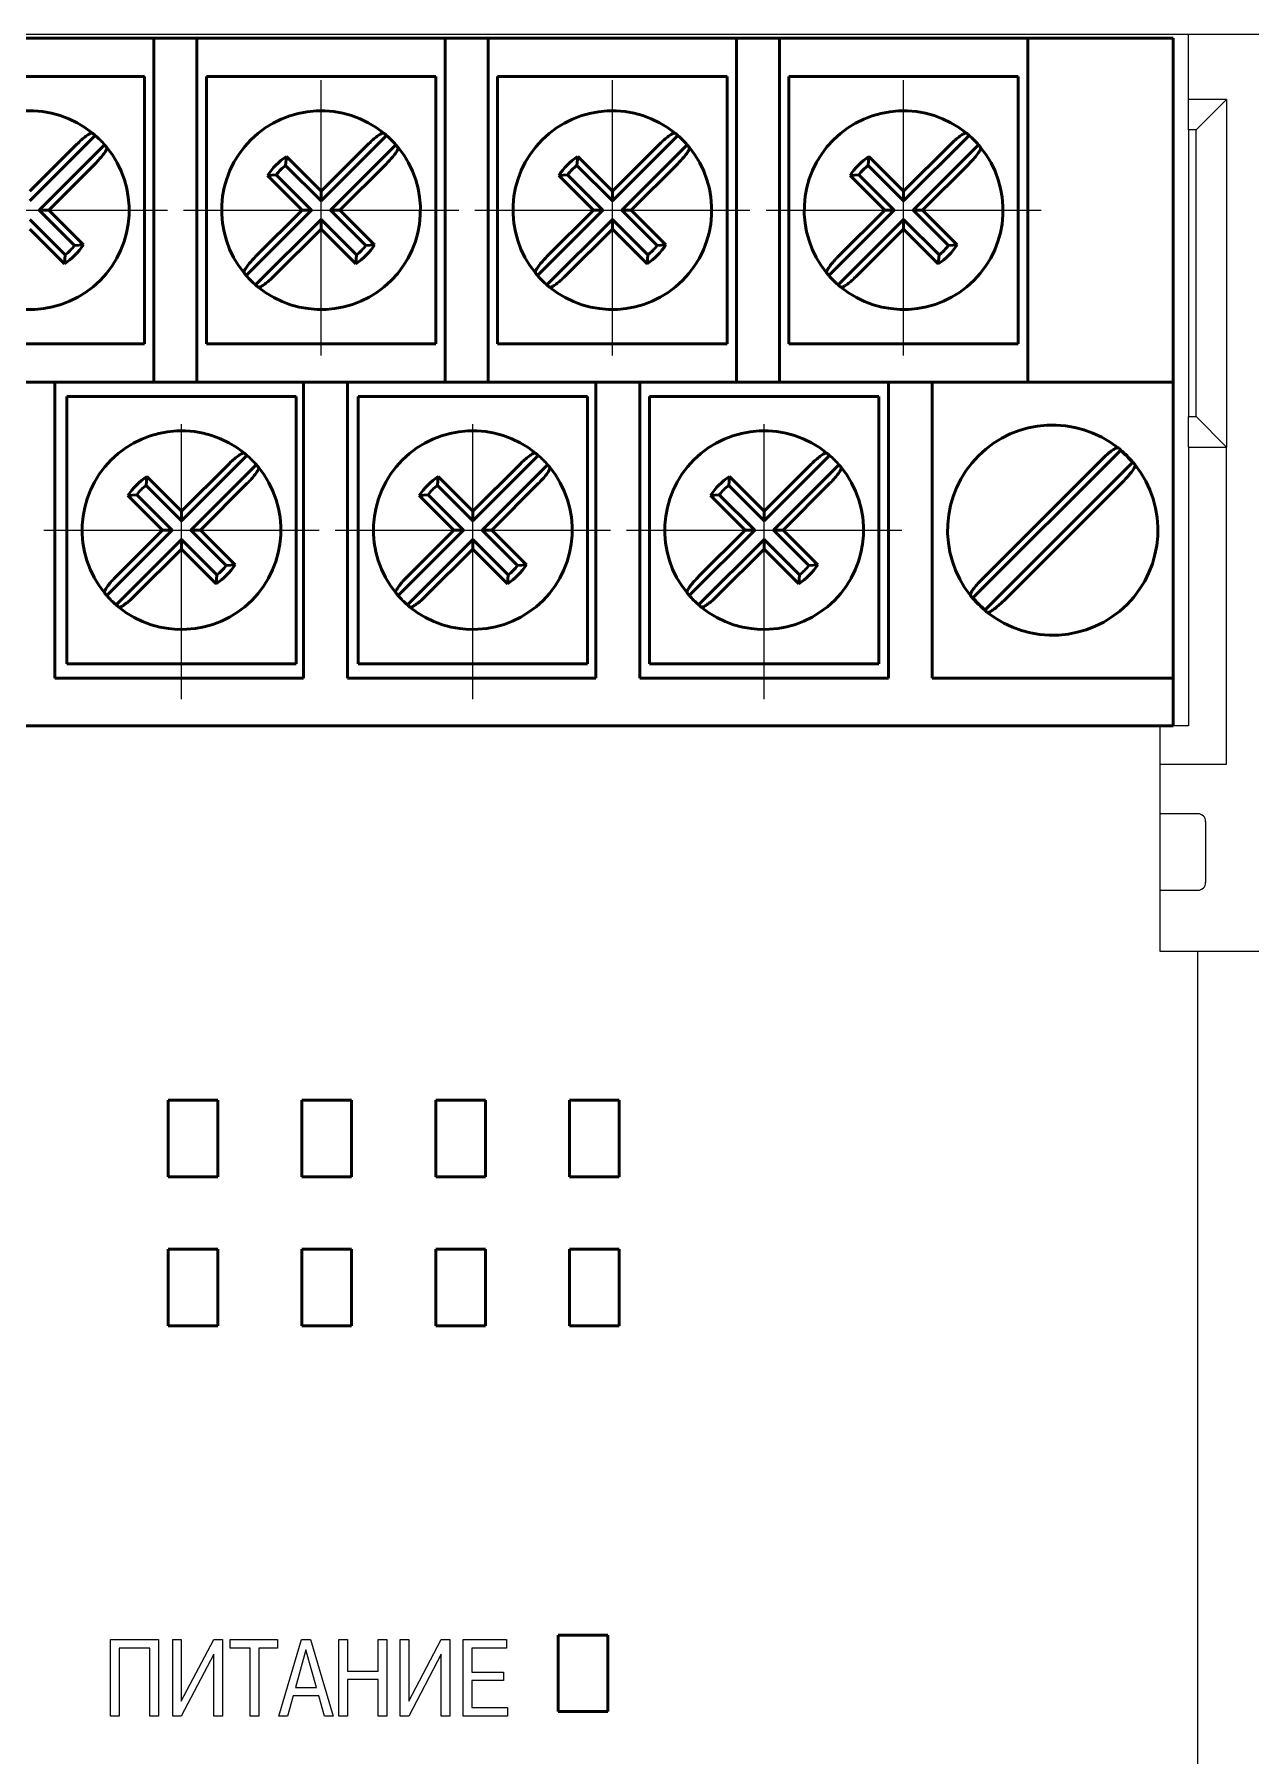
# Model space of a CAD drawing. Header units: millimetres. Extents: x 3520 to 8864, y 403 to 1747.
# Drawn here: x 7274.1 to 7305.91, y 1209.4 to 1254.45 of the extents above; entities that cross this region are included whole.
import ezdxf

# ---------------------------------------------------------------- set-up
doc = ezdxf.new("R2010")
doc.units = ezdxf.units.MM
doc.linetypes.add('CENTER', pattern=[10.16, 6.35, -1.27, 1.27, -1.27])
doc.layers.add('main', color=5, linetype='Continuous', lineweight=50)
doc.layers.add('ОСЕВЫЕ', color=1, linetype='CENTER', lineweight=25)

msp = doc.modelspace()

# ---------------------------------------------------------------- linework, layer by layer
at = {"color": 0, "linetype": 'Continuous', "lineweight": 15}
for p, q in [((7304.284, 1254.452, 1518.358), (7247.784, 1254.452, 1518.358)), ((7307.534, 1254.452, 1518.358), (7304.284, 1254.452, 1518.358)), ((7276.088, 1210.435, 1518.358), (7276.088, 1212.435, 1518.358)), ((7276.088, 1212.435, 1518.358), (7277.338, 1212.435, 1518.358)), ((7277.338, 1212.435, 1518.358), (7277.338, 1210.435, 1518.358)), ((7277.713, 1210.435, 1518.358), (7277.713, 1212.435, 1518.358)), ((7277.713, 1212.435, 1518.358), (7277.938, 1212.435, 1518.358)), ((7277.938, 1210.826, 1518.358), (7278.788, 1212.435, 1518.358)), ((7277.938, 1212.435, 1518.358), (7277.938, 1210.826, 1518.358)), ((7278.788, 1212.435, 1518.358), (7279.013, 1212.435, 1518.358)), ((7279.013, 1212.435, 1518.358), (7279.013, 1210.435, 1518.358)), ((7279.218, 1212.213, 1518.358), (7279.218, 1212.435, 1518.358)), ((7279.218, 1212.435, 1518.358), (7280.458, 1212.435, 1518.358)), ((7280.458, 1212.435, 1518.358), (7280.458, 1212.213, 1518.358)), ((7280.488, 1210.435, 1518.358), (7281.086, 1212.435, 1518.358)), ((7281.086, 1212.435, 1518.358), (7281.314, 1212.435, 1518.358)), ((7281.314, 1212.435, 1518.358), (7281.913, 1210.435, 1518.358)), ((7282.063, 1210.435, 1518.358), (7282.063, 1212.435, 1518.358)), ((7282.063, 1212.435, 1518.358), (7282.288, 1212.435, 1518.358)), ((7282.288, 1212.435, 1518.358), (7282.288, 1211.61, 1518.358)), ((7283.088, 1211.61, 1518.358), (7283.088, 1212.435, 1518.358)), ((7283.088, 1212.435, 1518.358), (7283.313, 1212.435, 1518.358)), ((7283.313, 1212.435, 1518.358), (7283.313, 1210.435, 1518.358)), ((7283.663, 1210.435, 1518.358), (7283.663, 1212.435, 1518.358)), ((7283.663, 1212.435, 1518.358), (7283.888, 1212.435, 1518.358)), ((7283.888, 1210.826, 1518.358), (7284.738, 1212.435, 1518.358)), ((7283.888, 1212.435, 1518.358), (7283.888, 1210.826, 1518.358)), ((7284.738, 1212.435, 1518.358), (7284.963, 1212.435, 1518.358)), ((7284.963, 1212.435, 1518.358), (7284.963, 1210.435, 1518.358)), ((7285.313, 1210.435, 1518.358), (7285.313, 1212.435, 1518.358)), ((7285.313, 1212.435, 1518.358), (7286.449, 1212.435, 1518.358)), ((7286.449, 1212.435, 1518.358), (7286.449, 1212.213, 1518.358)), ((7276.313, 1212.213, 1518.358), (7276.313, 1210.435, 1518.358)), ((7277.113, 1212.213, 1518.358), (7276.313, 1212.213, 1518.358)), ((7277.113, 1210.435, 1518.358), (7277.113, 1212.213, 1518.358)), ((7278.788, 1212.058, 1518.358), (7277.938, 1210.435, 1518.358)), ((7278.788, 1210.435, 1518.358), (7278.788, 1212.058, 1518.358)), ((7279.738, 1212.213, 1518.358), (7279.218, 1212.213, 1518.358)), ((7279.738, 1210.435, 1518.358), (7279.738, 1212.213, 1518.358)), ((7280.458, 1212.213, 1518.358), (7279.963, 1212.213, 1518.358)), ((7279.963, 1212.213, 1518.358), (7279.963, 1210.435, 1518.358)), ((7281.199, 1212.166, 1518.358), (7280.922, 1211.185, 1518.358)), ((7281.476, 1211.185, 1518.358), (7281.199, 1212.166, 1518.358)), ((7284.738, 1212.058, 1518.358), (7283.888, 1210.435, 1518.358)), ((7284.738, 1210.435, 1518.358), (7284.738, 1212.058, 1518.358)), ((7286.449, 1212.213, 1518.358), (7285.538, 1212.213, 1518.358)), ((7285.538, 1212.213, 1518.358), (7285.538, 1211.585, 1518.358)), ((7282.288, 1211.61, 1518.358), (7283.088, 1211.61, 1518.358)), ((7285.538, 1211.585, 1518.358), (7286.365, 1211.585, 1518.358)), ((7286.365, 1211.585, 1518.358), (7286.365, 1211.363, 1518.358)), ((7280.922, 1211.185, 1518.358), (7281.476, 1211.185, 1518.358)), ((7282.288, 1211.388, 1518.358), (7282.288, 1210.435, 1518.358)), ((7283.088, 1211.388, 1518.358), (7282.288, 1211.388, 1518.358)), ((7283.088, 1210.435, 1518.358), (7283.088, 1211.388, 1518.358)), ((7286.365, 1211.363, 1518.358), (7285.538, 1211.363, 1518.358)), ((7285.538, 1211.363, 1518.358), (7285.538, 1210.656, 1518.358)), ((7280.865, 1210.963, 1518.358), (7280.716, 1210.435, 1518.358)), ((7281.534, 1210.963, 1518.358), (7280.865, 1210.963, 1518.358)), ((7281.685, 1210.435, 1518.358), (7281.534, 1210.963, 1518.358)), ((7285.538, 1210.656, 1518.358), (7286.475, 1210.656, 1518.358)), ((7286.475, 1210.656, 1518.358), (7286.475, 1210.435, 1518.358)), ((7276.313, 1210.435, 1518.358), (7276.088, 1210.435, 1518.358)), ((7277.338, 1210.435, 1518.358), (7277.113, 1210.435, 1518.358)), ((7277.938, 1210.435, 1518.358), (7277.713, 1210.435, 1518.358)), ((7279.013, 1210.435, 1518.358), (7278.788, 1210.435, 1518.358)), ((7279.963, 1210.435, 1518.358), (7279.738, 1210.435, 1518.358)), ((7280.716, 1210.435, 1518.358), (7280.488, 1210.435, 1518.358)), ((7281.913, 1210.435, 1518.358), (7281.685, 1210.435, 1518.358)), ((7282.288, 1210.435, 1518.358), (7282.063, 1210.435, 1518.358)), ((7283.313, 1210.435, 1518.358), (7283.088, 1210.435, 1518.358)), ((7283.888, 1210.435, 1518.358), (7283.663, 1210.435, 1518.358)), ((7284.963, 1210.435, 1518.358), (7284.738, 1210.435, 1518.358)), ((7286.475, 1210.435, 1518.358), (7285.313, 1210.435, 1518.358))]:
    msp.add_line(p, q, dxfattribs=at)
at = {"layer": 'main', "color": 0}
for p, q in [((7277.224, 1254.352, 1518.358), (7270.724, 1254.352, 1518.358)), ((7277.224, 1254.352, 1518.358), (7278.344, 1254.352, 1518.358)), ((7277.224, 1253.352, 1518.358), (7277.224, 1254.352, 1518.358)), ((7278.344, 1254.352, 1518.358), (7278.344, 1253.352, 1518.358)), ((7284.844, 1254.352, 1518.358), (7278.344, 1254.352, 1518.358)), ((7284.844, 1254.352, 1518.358), (7285.964, 1254.352, 1518.358)), ((7284.844, 1253.352, 1518.358), (7284.844, 1254.352, 1518.358)), ((7285.964, 1254.352, 1518.358), (7285.964, 1253.352, 1518.358)), ((7292.464, 1254.352, 1518.358), (7285.964, 1254.352, 1518.358)), ((7292.464, 1254.352, 1518.358), (7293.584, 1254.352, 1518.358)), ((7292.464, 1253.352, 1518.358), (7292.464, 1254.352, 1518.358)), ((7293.584, 1254.352, 1518.358), (7293.584, 1253.352, 1518.358)), ((7300.084, 1254.352, 1518.358), (7293.584, 1254.352, 1518.358)), ((7300.084, 1254.352, 1518.358), (7303.884, 1254.352, 1518.358)), ((7300.084, 1253.352, 1518.358), (7300.084, 1254.352, 1518.358)), ((7303.884, 1254.352, 1518.358), (7303.884, 1253.352, 1518.358)), ((7276.974, 1253.352, 1518.358), (7270.974, 1253.352, 1518.358)), ((7276.974, 1246.352, 1518.358), (7276.974, 1253.352, 1518.358)), ((7277.224, 1245.352, 1518.358), (7277.224, 1253.352, 1518.358)), ((7278.344, 1253.352, 1518.358), (7278.344, 1245.352, 1518.358)), ((7278.594, 1253.352, 1518.358), (7278.594, 1246.352, 1518.358)), ((7284.594, 1253.352, 1518.358), (7278.594, 1253.352, 1518.358)), ((7284.594, 1246.352, 1518.358), (7284.594, 1253.352, 1518.358)), ((7284.844, 1245.352, 1518.358), (7284.844, 1253.352, 1518.358)), ((7285.964, 1253.352, 1518.358), (7285.964, 1245.352, 1518.358)), ((7292.214, 1253.352, 1518.358), (7286.214, 1253.352, 1518.358)), ((7286.214, 1253.352, 1518.358), (7286.214, 1246.352, 1518.358)), ((7292.214, 1246.352, 1518.358), (7292.214, 1253.352, 1518.358)), ((7292.464, 1245.352, 1518.358), (7292.464, 1253.352, 1518.358)), ((7293.584, 1253.352, 1518.358), (7293.584, 1245.352, 1518.358)), ((7299.834, 1253.352, 1518.358), (7293.834, 1253.352, 1518.358)), ((7293.834, 1253.352, 1518.358), (7293.834, 1246.352, 1518.358)), ((7299.834, 1246.352, 1518.358), (7299.834, 1253.352, 1518.358)), ((7300.084, 1245.352, 1518.358), (7300.084, 1253.352, 1518.358)), ((7303.884, 1245.352, 1518.358), (7303.884, 1253.352, 1518.358)), ((7275.686, 1251.809, 1518.358), (7273.974, 1250.098, 1518.358)), ((7275.191, 1251.564, 1518.358), (7273.974, 1250.347, 1518.358)), ((7274.22, 1249.852, 1518.358), (7275.931, 1251.564, 1518.358)), ((7283.306, 1251.809, 1518.358), (7281.594, 1250.098, 1518.358)), ((7282.811, 1251.564, 1518.358), (7281.594, 1250.347, 1518.358)), ((7281.84, 1249.852, 1518.358), (7283.551, 1251.564, 1518.358)), ((7290.926, 1251.809, 1518.358), (7289.214, 1250.098, 1518.358)), ((7290.431, 1251.564, 1518.358), (7289.214, 1250.347, 1518.358)), ((7289.46, 1249.852, 1518.358), (7291.171, 1251.564, 1518.358)), ((7298.546, 1251.809, 1518.358), (7296.834, 1250.098, 1518.358)), ((7298.051, 1251.564, 1518.358), (7296.834, 1250.347, 1518.358)), ((7297.08, 1249.852, 1518.358), (7298.791, 1251.564, 1518.358)), ((7280.668, 1251.024, 1518.358), (7280.687, 1251.254, 1518.358)), ((7281.594, 1250.347, 1518.358), (7280.687, 1251.254, 1518.358)), ((7288.288, 1251.024, 1518.358), (7288.307, 1251.254, 1518.358)), ((7289.214, 1250.347, 1518.358), (7288.307, 1251.254, 1518.358)), ((7295.908, 1251.024, 1518.358), (7295.927, 1251.254, 1518.358)), ((7296.834, 1250.347, 1518.358), (7295.927, 1251.254, 1518.358)), ((7274.469, 1249.852, 1518.358), (7275.686, 1251.069, 1518.358)), ((7280.422, 1250.778, 1518.358), (7280.192, 1250.759, 1518.358)), ((7280.192, 1250.759, 1518.358), (7281.099, 1249.852, 1518.358)), ((7280.422, 1250.778, 1518.358), (7281.348, 1249.852, 1518.358)), ((7281.594, 1250.098, 1518.358), (7280.668, 1251.024, 1518.358)), ((7282.089, 1249.852, 1518.358), (7283.306, 1251.069, 1518.358)), ((7288.042, 1250.778, 1518.358), (7287.812, 1250.759, 1518.358)), ((7287.812, 1250.759, 1518.358), (7288.719, 1249.852, 1518.358)), ((7288.042, 1250.778, 1518.358), (7288.968, 1249.852, 1518.358)), ((7289.214, 1250.098, 1518.358), (7288.288, 1251.024, 1518.358)), ((7289.709, 1249.852, 1518.358), (7290.926, 1251.069, 1518.358)), ((7295.662, 1250.778, 1518.358), (7295.432, 1250.759, 1518.358)), ((7295.432, 1250.759, 1518.358), (7296.339, 1249.852, 1518.358)), ((7295.662, 1250.778, 1518.358), (7296.588, 1249.852, 1518.358)), ((7296.834, 1250.098, 1518.358), (7295.908, 1251.024, 1518.358)), ((7297.329, 1249.852, 1518.358), (7298.546, 1251.069, 1518.358)), ((7281.594, 1250.098, 1518.358), (7281.594, 1250.347, 1518.358)), ((7289.214, 1250.098, 1518.358), (7289.214, 1250.347, 1518.358)), ((7296.834, 1250.098, 1518.358), (7296.834, 1250.347, 1518.358)), ((7274.22, 1249.852, 1518.358), (7274.469, 1249.852, 1518.358)), ((7275.146, 1248.926, 1518.358), (7274.22, 1249.852, 1518.358)), ((7275.376, 1248.945, 1518.358), (7274.469, 1249.852, 1518.358)), ((7281.348, 1249.852, 1518.358), (7279.637, 1248.141, 1518.358)), ((7281.099, 1249.852, 1518.358), (7279.882, 1248.635, 1518.358)), ((7281.348, 1249.852, 1518.358), (7281.099, 1249.852, 1518.358)), ((7281.84, 1249.852, 1518.358), (7282.089, 1249.852, 1518.358)), ((7282.766, 1248.926, 1518.358), (7281.84, 1249.852, 1518.358)), ((7282.996, 1248.945, 1518.358), (7282.089, 1249.852, 1518.358)), ((7288.968, 1249.852, 1518.358), (7287.257, 1248.141, 1518.358)), ((7288.719, 1249.852, 1518.358), (7287.502, 1248.635, 1518.358)), ((7288.968, 1249.852, 1518.358), (7288.719, 1249.852, 1518.358)), ((7289.46, 1249.852, 1518.358), (7289.709, 1249.852, 1518.358)), ((7290.386, 1248.926, 1518.358), (7289.46, 1249.852, 1518.358)), ((7290.616, 1248.945, 1518.358), (7289.709, 1249.852, 1518.358)), ((7296.588, 1249.852, 1518.358), (7294.877, 1248.141, 1518.358)), ((7296.339, 1249.852, 1518.358), (7295.122, 1248.635, 1518.358)), ((7296.588, 1249.852, 1518.358), (7296.339, 1249.852, 1518.358)), ((7297.08, 1249.852, 1518.358), (7297.329, 1249.852, 1518.358)), ((7298.006, 1248.926, 1518.358), (7297.08, 1249.852, 1518.358)), ((7298.236, 1248.945, 1518.358), (7297.329, 1249.852, 1518.358)), ((7273.974, 1249.606, 1518.358), (7274.9, 1248.68, 1518.358)), ((7273.974, 1249.357, 1518.358), (7274.881, 1248.45, 1518.358)), ((7279.882, 1247.895, 1518.358), (7281.594, 1249.606, 1518.358)), ((7280.377, 1248.14, 1518.358), (7281.594, 1249.357, 1518.358)), ((7281.594, 1249.606, 1518.358), (7281.594, 1249.357, 1518.358)), ((7281.594, 1249.606, 1518.358), (7282.52, 1248.68, 1518.358)), ((7281.594, 1249.357, 1518.358), (7282.501, 1248.45, 1518.358)), ((7287.502, 1247.895, 1518.358), (7289.214, 1249.606, 1518.358)), ((7287.997, 1248.14, 1518.358), (7289.214, 1249.357, 1518.358)), ((7289.214, 1249.606, 1518.358), (7289.214, 1249.357, 1518.358)), ((7289.214, 1249.606, 1518.358), (7290.14, 1248.68, 1518.358)), ((7289.214, 1249.357, 1518.358), (7290.121, 1248.45, 1518.358)), ((7295.122, 1247.895, 1518.358), (7296.834, 1249.606, 1518.358)), ((7295.617, 1248.14, 1518.358), (7296.834, 1249.357, 1518.358)), ((7296.834, 1249.606, 1518.358), (7296.834, 1249.357, 1518.358)), ((7296.834, 1249.606, 1518.358), (7297.76, 1248.68, 1518.358)), ((7296.834, 1249.357, 1518.358), (7297.741, 1248.45, 1518.358)), ((7275.146, 1248.926, 1518.358), (7275.376, 1248.945, 1518.358)), ((7282.766, 1248.926, 1518.358), (7282.996, 1248.945, 1518.358)), ((7290.386, 1248.926, 1518.358), (7290.616, 1248.945, 1518.358)), ((7298.006, 1248.926, 1518.358), (7298.236, 1248.945, 1518.358)), ((7274.9, 1248.68, 1518.358), (7274.881, 1248.45, 1518.358)), ((7282.52, 1248.68, 1518.358), (7282.501, 1248.45, 1518.358)), ((7290.14, 1248.68, 1518.358), (7290.121, 1248.45, 1518.358)), ((7297.76, 1248.68, 1518.358), (7297.741, 1248.45, 1518.358)), ((7270.974, 1246.352, 1518.358), (7276.974, 1246.352, 1518.358)), ((7278.594, 1246.352, 1518.358), (7284.594, 1246.352, 1518.358)), ((7286.214, 1246.352, 1518.358), (7292.214, 1246.352, 1518.358)), ((7293.834, 1246.352, 1518.358), (7299.834, 1246.352, 1518.358)), ((7273.484, 1245.352, 1518.358), (7274.634, 1245.352, 1518.358)), ((7274.634, 1245.352, 1518.358), (7274.634, 1244.352, 1518.358)), ((7281.134, 1245.352, 1518.358), (7274.634, 1245.352, 1518.358)), ((7281.134, 1245.352, 1518.358), (7282.284, 1245.352, 1518.358)), ((7281.134, 1244.352, 1518.358), (7281.134, 1245.352, 1518.358)), ((7282.284, 1245.352, 1518.358), (7282.284, 1244.352, 1518.358)), ((7288.784, 1245.352, 1518.358), (7282.284, 1245.352, 1518.358)), ((7288.784, 1245.352, 1518.358), (7289.934, 1245.352, 1518.358)), ((7288.784, 1244.352, 1518.358), (7288.784, 1245.352, 1518.358)), ((7289.934, 1245.352, 1518.358), (7289.934, 1244.352, 1518.358)), ((7296.434, 1245.352, 1518.358), (7289.934, 1245.352, 1518.358)), ((7296.434, 1244.352, 1518.358), (7296.434, 1245.352, 1518.358)), ((7296.434, 1245.352, 1518.358), (7297.584, 1245.352, 1518.358)), ((7297.584, 1245.352, 1518.358), (7297.584, 1244.352, 1518.358)), ((7303.884, 1245.352, 1518.358), (7297.584, 1245.352, 1518.358)), ((7303.884, 1245.352, 1518.358), (7303.884, 1237.602, 1518.358)), ((7274.944, 1244.977, 1518.358), (7274.944, 1237.977, 1518.358)), ((7280.944, 1244.977, 1518.358), (7274.944, 1244.977, 1518.358)), ((7280.944, 1237.977, 1518.358), (7280.944, 1244.977, 1518.358)), ((7288.564, 1244.977, 1518.358), (7282.564, 1244.977, 1518.358)), ((7282.564, 1244.977, 1518.358), (7282.564, 1237.977, 1518.358)), ((7288.564, 1237.977, 1518.358), (7288.564, 1244.977, 1518.358)), ((7290.184, 1244.977, 1518.358), (7290.184, 1237.977, 1518.358)), ((7296.184, 1244.977, 1518.358), (7290.184, 1244.977, 1518.358)), ((7296.184, 1237.977, 1518.358), (7296.184, 1244.977, 1518.358)), ((7274.634, 1244.352, 1518.358), (7274.634, 1237.602, 1518.358)), ((7281.134, 1237.602, 1518.358), (7281.134, 1244.352, 1518.358)), ((7282.284, 1244.352, 1518.358), (7282.284, 1237.602, 1518.358)), ((7288.784, 1237.602, 1518.358), (7288.784, 1244.352, 1518.358)), ((7289.934, 1244.352, 1518.358), (7289.934, 1237.602, 1518.358)), ((7296.434, 1237.602, 1518.358), (7296.434, 1244.352, 1518.358)), ((7297.584, 1244.352, 1518.358), (7297.584, 1237.602, 1518.358)), ((7302.504, 1243.563, 1518.358), (7298.648, 1239.707, 1518.358)), ((7302.504, 1243.563, 1518.358), (7302.503, 1243.583, 1518.358)), ((7279.656, 1243.434, 1518.358), (7277.944, 1241.723, 1518.358)), ((7279.161, 1243.189, 1518.358), (7277.944, 1241.972, 1518.358)), ((7278.19, 1241.477, 1518.358), (7279.901, 1243.189, 1518.358)), ((7287.276, 1243.434, 1518.358), (7285.564, 1241.723, 1518.358)), ((7286.781, 1243.189, 1518.358), (7285.564, 1241.972, 1518.358)), ((7285.81, 1241.477, 1518.358), (7287.521, 1243.189, 1518.358)), ((7294.896, 1243.434, 1518.358), (7293.184, 1241.723, 1518.358)), ((7294.401, 1243.189, 1518.358), (7293.184, 1241.972, 1518.358)), ((7293.43, 1241.477, 1518.358), (7295.141, 1243.189, 1518.358)), ((7302.017, 1243.326, 1518.358), (7298.885, 1240.194, 1518.358)), ((7298.964, 1239.391, 1518.358), (7302.82, 1243.247, 1518.358)), ((7302.82, 1243.247, 1518.358), (7302.84, 1243.246, 1518.358)), ((7277.018, 1242.649, 1518.358), (7277.037, 1242.879, 1518.358)), ((7277.944, 1241.723, 1518.358), (7277.018, 1242.649, 1518.358)), ((7277.944, 1241.972, 1518.358), (7277.037, 1242.879, 1518.358)), ((7278.439, 1241.477, 1518.358), (7279.656, 1242.694, 1518.358)), ((7284.638, 1242.649, 1518.358), (7284.657, 1242.879, 1518.358)), ((7285.564, 1241.723, 1518.358), (7284.638, 1242.649, 1518.358)), ((7285.564, 1241.972, 1518.358), (7284.657, 1242.879, 1518.358)), ((7286.059, 1241.477, 1518.358), (7287.276, 1242.694, 1518.358)), ((7292.258, 1242.649, 1518.358), (7292.277, 1242.879, 1518.358)), ((7293.184, 1241.723, 1518.358), (7292.258, 1242.649, 1518.358)), ((7293.184, 1241.972, 1518.358), (7292.277, 1242.879, 1518.358)), ((7293.679, 1241.477, 1518.358), (7294.896, 1242.694, 1518.358)), ((7299.451, 1239.629, 1518.358), (7302.582, 1242.76, 1518.358)), ((7276.772, 1242.403, 1518.358), (7276.542, 1242.384, 1518.358)), ((7276.542, 1242.384, 1518.358), (7277.449, 1241.477, 1518.358)), ((7276.772, 1242.403, 1518.358), (7277.698, 1241.477, 1518.358)), ((7284.392, 1242.403, 1518.358), (7284.162, 1242.384, 1518.358)), ((7284.162, 1242.384, 1518.358), (7285.069, 1241.477, 1518.358)), ((7284.392, 1242.403, 1518.358), (7285.318, 1241.477, 1518.358)), ((7292.012, 1242.403, 1518.358), (7291.782, 1242.384, 1518.358)), ((7291.782, 1242.384, 1518.358), (7292.689, 1241.477, 1518.358)), ((7292.012, 1242.403, 1518.358), (7292.938, 1241.477, 1518.358)), ((7277.944, 1241.723, 1518.358), (7277.944, 1241.972, 1518.358)), ((7285.564, 1241.723, 1518.358), (7285.564, 1241.972, 1518.358)), ((7293.184, 1241.723, 1518.358), (7293.184, 1241.972, 1518.358)), ((7277.698, 1241.477, 1518.358), (7275.987, 1239.766, 1518.358)), ((7277.449, 1241.477, 1518.358), (7276.232, 1240.26, 1518.358)), ((7276.232, 1239.52, 1518.358), (7277.944, 1241.231, 1518.358)), ((7277.698, 1241.477, 1518.358), (7277.449, 1241.477, 1518.358)), ((7277.944, 1241.231, 1518.358), (7277.944, 1240.982, 1518.358)), ((7277.944, 1241.231, 1518.358), (7278.87, 1240.305, 1518.358)), ((7278.19, 1241.477, 1518.358), (7278.439, 1241.477, 1518.358)), ((7279.116, 1240.551, 1518.358), (7278.19, 1241.477, 1518.358)), ((7279.346, 1240.57, 1518.358), (7278.439, 1241.477, 1518.358)), ((7285.318, 1241.477, 1518.358), (7283.607, 1239.766, 1518.358)), ((7285.069, 1241.477, 1518.358), (7283.852, 1240.26, 1518.358)), ((7283.852, 1239.52, 1518.358), (7285.564, 1241.231, 1518.358)), ((7285.318, 1241.477, 1518.358), (7285.069, 1241.477, 1518.358)), ((7285.564, 1241.231, 1518.358), (7285.564, 1240.982, 1518.358)), ((7285.564, 1241.231, 1518.358), (7286.49, 1240.305, 1518.358)), ((7285.81, 1241.477, 1518.358), (7286.059, 1241.477, 1518.358)), ((7286.736, 1240.551, 1518.358), (7285.81, 1241.477, 1518.358)), ((7286.966, 1240.57, 1518.358), (7286.059, 1241.477, 1518.358)), ((7292.938, 1241.477, 1518.358), (7291.227, 1239.766, 1518.358)), ((7292.689, 1241.477, 1518.358), (7291.472, 1240.26, 1518.358)), ((7291.472, 1239.52, 1518.358), (7293.184, 1241.231, 1518.358)), ((7292.938, 1241.477, 1518.358), (7292.689, 1241.477, 1518.358)), ((7293.184, 1241.231, 1518.358), (7293.184, 1240.982, 1518.358)), ((7293.184, 1241.231, 1518.358), (7294.11, 1240.305, 1518.358)), ((7293.43, 1241.477, 1518.358), (7293.679, 1241.477, 1518.358)), ((7294.356, 1240.551, 1518.358), (7293.43, 1241.477, 1518.358)), ((7294.586, 1240.57, 1518.358), (7293.679, 1241.477, 1518.358)), ((7276.727, 1239.765, 1518.358), (7277.944, 1240.982, 1518.358)), ((7277.944, 1240.982, 1518.358), (7278.851, 1240.075, 1518.358)), ((7284.347, 1239.765, 1518.358), (7285.564, 1240.982, 1518.358)), ((7285.564, 1240.982, 1518.358), (7286.471, 1240.075, 1518.358)), ((7291.967, 1239.765, 1518.358), (7293.184, 1240.982, 1518.358)), ((7293.184, 1240.982, 1518.358), (7294.091, 1240.075, 1518.358)), ((7278.87, 1240.305, 1518.358), (7278.851, 1240.075, 1518.358)), ((7279.116, 1240.551, 1518.358), (7279.346, 1240.57, 1518.358)), ((7286.49, 1240.305, 1518.358), (7286.471, 1240.075, 1518.358)), ((7286.736, 1240.551, 1518.358), (7286.966, 1240.57, 1518.358)), ((7294.11, 1240.305, 1518.358), (7294.091, 1240.075, 1518.358)), ((7294.356, 1240.551, 1518.358), (7294.586, 1240.57, 1518.358)), ((7298.648, 1239.707, 1518.358), (7298.628, 1239.708, 1518.358)), ((7298.964, 1239.391, 1518.358), (7298.965, 1239.372, 1518.358)), ((7274.634, 1237.602, 1518.358), (7281.134, 1237.602, 1518.358)), ((7274.944, 1237.977, 1518.358), (7280.944, 1237.977, 1518.358)), ((7282.284, 1237.602, 1518.358), (7288.784, 1237.602, 1518.358)), ((7282.564, 1237.977, 1518.358), (7288.564, 1237.977, 1518.358)), ((7289.934, 1237.602, 1518.358), (7296.434, 1237.602, 1518.358)), ((7290.184, 1237.977, 1518.358), (7296.184, 1237.977, 1518.358)), ((7297.584, 1237.602, 1518.358), (7303.884, 1237.602, 1518.358)), ((7303.884, 1236.352, 1518.358), (7303.884, 1237.602, 1518.358)), ((7303.884, 1236.352, 1518.358), (7247.884, 1236.352, 1518.358)), ((7278.894, 1226.552, 1518.358), (7277.594, 1226.552, 1518.358)), ((7277.594, 1226.552, 1518.358), (7277.594, 1224.552, 1518.358)), ((7278.894, 1224.552, 1518.358), (7278.894, 1226.552, 1518.358)), ((7281.094, 1226.552, 1518.358), (7281.094, 1224.552, 1518.358)), ((7282.394, 1226.552, 1518.358), (7281.094, 1226.552, 1518.358)), ((7282.394, 1224.552, 1518.358), (7282.394, 1226.552, 1518.358)), ((7285.894, 1226.552, 1518.358), (7284.594, 1226.552, 1518.358)), ((7284.594, 1226.552, 1518.358), (7284.594, 1224.552, 1518.358)), ((7285.894, 1224.552, 1518.358), (7285.894, 1226.552, 1518.358)), ((7289.394, 1226.552, 1518.358), (7288.094, 1226.552, 1518.358)), ((7288.094, 1226.552, 1518.358), (7288.094, 1224.552, 1518.358)), ((7289.394, 1224.552, 1518.358), (7289.394, 1226.552, 1518.358)), ((7277.594, 1224.552, 1518.358), (7278.894, 1224.552, 1518.358)), ((7281.094, 1224.552, 1518.358), (7282.394, 1224.552, 1518.358)), ((7284.594, 1224.552, 1518.358), (7285.894, 1224.552, 1518.358)), ((7288.094, 1224.552, 1518.358), (7289.394, 1224.552, 1518.358)), ((7278.894, 1222.652, 1518.358), (7277.594, 1222.652, 1518.358)), ((7277.594, 1222.652, 1518.358), (7277.594, 1220.652, 1518.358)), ((7278.894, 1220.652, 1518.358), (7278.894, 1222.652, 1518.358)), ((7282.394, 1222.652, 1518.358), (7281.094, 1222.652, 1518.358)), ((7281.094, 1222.652, 1518.358), (7281.094, 1220.652, 1518.358)), ((7282.394, 1220.652, 1518.358), (7282.394, 1222.652, 1518.358)), ((7285.894, 1222.652, 1518.358), (7284.594, 1222.652, 1518.358)), ((7284.594, 1222.652, 1518.358), (7284.594, 1220.652, 1518.358)), ((7285.894, 1220.652, 1518.358), (7285.894, 1222.652, 1518.358)), ((7288.094, 1222.652, 1518.358), (7288.094, 1220.652, 1518.358)), ((7289.394, 1222.652, 1518.358), (7288.094, 1222.652, 1518.358)), ((7289.394, 1220.652, 1518.358), (7289.394, 1222.652, 1518.358)), ((7277.594, 1220.652, 1518.358), (7278.894, 1220.652, 1518.358)), ((7281.094, 1220.652, 1518.358), (7282.394, 1220.652, 1518.358)), ((7284.594, 1220.652, 1518.358), (7285.894, 1220.652, 1518.358)), ((7288.094, 1220.652, 1518.358), (7289.394, 1220.652, 1518.358)), ((7289.094, 1212.552, 1518.358), (7287.794, 1212.552, 1518.358)), ((7287.794, 1212.552, 1518.358), (7287.794, 1210.552, 1518.358)), ((7289.094, 1210.552, 1518.358), (7289.094, 1212.552, 1518.358)), ((7287.794, 1210.552, 1518.358), (7289.094, 1210.552, 1518.358))]:
    msp.add_line(p, q, dxfattribs=at)
at = {"layer": 'main', "color": 0, "lineweight": 25}
for p, q in [((7304.284, 1252.752, 1518.358), (7304.284, 1254.452, 1518.358)), ((7305.284, 1252.752, 1518.358), (7304.284, 1252.752, 1518.358)), ((7304.284, 1251.952, 1518.358), (7304.284, 1252.752, 1518.358)), ((7305.284, 1252.752, 1518.358), (7304.484, 1251.952, 1518.358)), ((7305.284, 1252.752, 1518.358), (7305.284, 1243.652, 1518.358)), ((7304.484, 1251.952, 1518.358), (7304.284, 1251.952, 1518.358)), ((7304.284, 1251.952, 1518.358), (7304.284, 1244.452, 1518.358)), ((7304.484, 1244.452, 1518.358), (7304.484, 1251.952, 1518.358)), ((7304.284, 1244.452, 1518.358), (7304.484, 1244.452, 1518.358)), ((7304.284, 1243.652, 1518.358), (7304.284, 1244.452, 1518.358)), ((7305.284, 1243.652, 1518.358), (7304.484, 1244.452, 1518.358)), ((7304.284, 1243.652, 1518.358), (7305.284, 1243.652, 1518.358)), ((7304.284, 1243.652, 1518.358), (7304.284, 1236.352, 1518.358)), ((7305.284, 1235.352, 1518.358), (7305.284, 1243.652, 1518.358)), ((7303.534, 1236.352, 1518.358), (7303.534, 1230.452, 1518.358)), ((7304.284, 1236.352, 1518.358), (7303.534, 1236.352, 1518.358)), ((7303.534, 1235.352, 1518.358), (7305.284, 1235.352, 1518.358)), ((7304.534, 1234.052, 1518.358), (7303.534, 1234.052, 1518.358)), ((7304.734, 1233.852, 1518.358), (7304.734, 1232.252, 1518.358)), ((7303.534, 1232.052, 1518.358), (7304.534, 1232.052, 1518.358)), ((7303.534, 1230.452, 1518.358), (7304.534, 1230.452, 1518.358)), ((7304.534, 1184.452, 1518.358), (7304.534, 1230.452, 1518.358)), ((7304.534, 1230.452, 1518.358), (7307.534, 1230.452, 1518.358))]:
    msp.add_line(p, q, dxfattribs=at)
at = {"layer": 'main', "color": 0}
for centre, radius, start, end in [((7273.974, 1249.852, 1518.358), 2.6, 50.7798, 219.2202), ((7281.594, 1249.852, 1518.358), 2.6, 50.7798, 219.2202), ((7289.214, 1249.852, 1518.358), 2.6, 50.7798, 219.2202), ((7296.834, 1249.852, 1518.358), 2.6, 50.7798, 219.2202), ((7273.974, 1249.852, 1518.358), 2.6, 48.8301, 50.7798), ((7273.974, 1249.852, 1518.358), 2.6, 41.1699, 48.8301), ((7273.974, 1249.852, 1518.358), 2.6, 39.2202, 41.1699), ((7281.594, 1249.852, 1518.358), 2.6, 48.8301, 50.7798), ((7281.594, 1249.852, 1518.358), 2.6, 41.1699, 48.8301), ((7281.594, 1249.852, 1518.358), 2.6, 39.2202, 41.1699), ((7289.214, 1249.852, 1518.358), 2.6, 48.8301, 50.7798), ((7289.214, 1249.852, 1518.358), 2.6, 41.1699, 48.8301), ((7289.214, 1249.852, 1518.358), 2.6, 39.2202, 41.1699), ((7296.834, 1249.852, 1518.358), 2.6, 48.8301, 50.7798), ((7296.834, 1249.852, 1518.358), 2.6, 41.1699, 48.8301), ((7296.834, 1249.852, 1518.358), 2.6, 39.2202, 41.1699), ((7273.974, 1249.852, 1518.358), 2.6, 230.7798, 39.2202), ((7281.594, 1249.852, 1518.358), 2.6, 230.7798, 39.2202), ((7281.594, 1249.852, 1518.358), 1.67, 122.9031, 147.0969), ((7289.214, 1249.852, 1518.358), 2.6, 230.7798, 39.2202), ((7289.214, 1249.852, 1518.358), 1.67, 122.9031, 147.0969), ((7296.834, 1249.852, 1518.358), 2.6, 230.7798, 39.2202), ((7296.834, 1249.852, 1518.358), 1.67, 122.9031, 147.0969), ((7281.594, 1249.852, 1518.358), 1.494, 128.3235, 141.6765), ((7289.214, 1249.852, 1518.358), 1.494, 128.3235, 141.6765), ((7296.834, 1249.852, 1518.358), 1.494, 128.3235, 141.6765), ((7273.974, 1249.852, 1518.358), 1.67, 302.9031, 327.0969), ((7273.974, 1249.852, 1518.358), 1.494, 308.3235, 321.6765), ((7281.594, 1249.852, 1518.358), 1.67, 302.9031, 327.0969), ((7281.594, 1249.852, 1518.358), 1.494, 308.3235, 321.6765), ((7289.214, 1249.852, 1518.358), 1.67, 302.9031, 327.0969), ((7289.214, 1249.852, 1518.358), 1.494, 308.3235, 321.6765), ((7296.834, 1249.852, 1518.358), 1.67, 302.9031, 327.0969), ((7296.834, 1249.852, 1518.358), 1.494, 308.3235, 321.6765), ((7281.594, 1249.852, 1518.358), 2.6, 219.2202, 221.1699), ((7281.594, 1249.852, 1518.358), 2.6, 221.1699, 228.8301), ((7289.214, 1249.852, 1518.358), 2.6, 219.2202, 221.1699), ((7289.214, 1249.852, 1518.358), 2.6, 221.1699, 228.8301), ((7296.834, 1249.852, 1518.358), 2.6, 219.2202, 221.1699), ((7296.834, 1249.852, 1518.358), 2.6, 221.1699, 228.8301), ((7281.594, 1249.852, 1518.358), 2.6, 228.8301, 230.7798), ((7289.214, 1249.852, 1518.358), 2.6, 228.8301, 230.7798), ((7296.834, 1249.852, 1518.358), 2.6, 228.8301, 230.7798), ((7277.944, 1241.477, 1518.358), 2.6, 50.7798, 219.2202), ((7285.564, 1241.477, 1518.358), 2.6, 50.7798, 219.2202), ((7293.184, 1241.477, 1518.358), 2.6, 50.7798, 219.2202), ((7300.734, 1241.477, 1518.358), 2.75, 51.5111, 218.4889), ((7277.944, 1241.477, 1518.358), 2.6, 48.8301, 50.7798), ((7285.564, 1241.477, 1518.358), 2.6, 48.8301, 50.7798), ((7293.184, 1241.477, 1518.358), 2.6, 48.8301, 50.7798), ((7300.734, 1241.477, 1518.358), 2.75, 49.9661, 51.5111), ((7300.734, 1241.477, 1518.358), 2.75, 40.0339, 49.9661), ((7300.734, 1241.477, 1518.358), 2.736, 40.3101, 49.6899), ((7277.944, 1241.477, 1518.358), 2.6, 230.7798, 39.2202), ((7277.944, 1241.477, 1518.358), 2.6, 41.1699, 48.8301), ((7277.944, 1241.477, 1518.358), 2.6, 39.2202, 41.1699), ((7285.564, 1241.477, 1518.358), 2.6, 230.7798, 39.2202), ((7285.564, 1241.477, 1518.358), 2.6, 41.1699, 48.8301), ((7285.564, 1241.477, 1518.358), 2.6, 39.2202, 41.1699), ((7293.184, 1241.477, 1518.358), 2.6, 230.7798, 39.2202), ((7293.184, 1241.477, 1518.358), 2.6, 41.1699, 48.8301), ((7293.184, 1241.477, 1518.358), 2.6, 39.2202, 41.1699), ((7300.734, 1241.477, 1518.358), 2.75, 231.5111, 38.4889), ((7300.734, 1241.477, 1518.358), 2.75, 38.4889, 40.0339), ((7277.944, 1241.477, 1518.358), 1.67, 122.9031, 147.0969), ((7277.944, 1241.477, 1518.358), 1.494, 128.3235, 141.6765), ((7285.564, 1241.477, 1518.358), 1.67, 122.9031, 147.0969), ((7285.564, 1241.477, 1518.358), 1.494, 128.3235, 141.6765), ((7293.184, 1241.477, 1518.358), 1.67, 122.9031, 147.0969), ((7293.184, 1241.477, 1518.358), 1.494, 128.3235, 141.6765), ((7277.944, 1241.477, 1518.358), 1.67, 302.9031, 327.0969), ((7277.944, 1241.477, 1518.358), 1.494, 308.3235, 321.6765), ((7285.564, 1241.477, 1518.358), 1.67, 302.9031, 327.0969), ((7285.564, 1241.477, 1518.358), 1.494, 308.3235, 321.6765), ((7293.184, 1241.477, 1518.358), 1.67, 302.9031, 327.0969), ((7293.184, 1241.477, 1518.358), 1.494, 308.3235, 321.6765), ((7277.944, 1241.477, 1518.358), 2.6, 219.2202, 221.1699), ((7277.944, 1241.477, 1518.358), 2.6, 221.1699, 228.8301), ((7277.944, 1241.477, 1518.358), 2.6, 228.8301, 230.7798), ((7285.564, 1241.477, 1518.358), 2.6, 219.2202, 221.1699), ((7285.564, 1241.477, 1518.358), 2.6, 221.1699, 228.8301), ((7285.564, 1241.477, 1518.358), 2.6, 228.8301, 230.7798), ((7293.184, 1241.477, 1518.358), 2.6, 219.2202, 221.1699), ((7293.184, 1241.477, 1518.358), 2.6, 221.1699, 228.8301), ((7293.184, 1241.477, 1518.358), 2.6, 228.8301, 230.7798), ((7300.734, 1241.477, 1518.358), 2.75, 218.4889, 220.0339), ((7300.734, 1241.477, 1518.358), 2.75, 220.0339, 229.9661), ((7300.734, 1241.477, 1518.358), 2.736, 220.3101, 229.6899), ((7300.734, 1241.477, 1518.358), 2.75, 229.9661, 231.5111)]:
    msp.add_arc(centre, radius, start, end, dxfattribs=at)
at = {"layer": 'main', "color": 0, "lineweight": 25}
for centre, start, end in [((7304.534, 1233.852, 1518.358), 0, 90), ((7304.534, 1232.252, 1518.358), 270, 0)]:
    msp.add_arc(centre, 0.2, start, end, dxfattribs=at)
at = {"layer": 'main', "color": 0}
for points, knots in [([(7275.618, 1251.866, 1518.358), (7275.606, 1251.869, 1518.358), (7275.582, 1251.873, 1518.358), (7275.499, 1251.827, 1518.358), (7275.39, 1251.747, 1518.358), (7275.282, 1251.653, 1518.358), (7275.215, 1251.588, 1518.358), (7275.191, 1251.564, 1518.358)], [0, 0, 0, 0, 0.216574, 0.433079, 0.651196, 0.869988, 1, 1, 1, 1]), ([(7283.238, 1251.866, 1518.358), (7283.226, 1251.869, 1518.358), (7283.202, 1251.873, 1518.358), (7283.119, 1251.827, 1518.358), (7283.01, 1251.747, 1518.358), (7282.902, 1251.653, 1518.358), (7282.835, 1251.588, 1518.358), (7282.811, 1251.564, 1518.358)], [0, 0, 0, 0, 0.216573, 0.433079, 0.651198, 0.869987, 1, 1, 1, 1]), ([(7290.858, 1251.866, 1518.358), (7290.846, 1251.869, 1518.358), (7290.822, 1251.873, 1518.358), (7290.739, 1251.827, 1518.358), (7290.63, 1251.747, 1518.358), (7290.522, 1251.653, 1518.358), (7290.455, 1251.588, 1518.358), (7290.431, 1251.564, 1518.358)], [0, 0, 0, 0, 0.216573, 0.433076, 0.651195, 0.869987, 1, 1, 1, 1]), ([(7298.478, 1251.866, 1518.358), (7298.466, 1251.869, 1518.358), (7298.442, 1251.873, 1518.358), (7298.359, 1251.827, 1518.358), (7298.251, 1251.747, 1518.358), (7298.142, 1251.653, 1518.358), (7298.075, 1251.588, 1518.358), (7298.051, 1251.564, 1518.358)], [0, 0, 0, 0, 0.216318, 0.43282, 0.650938, 0.869726, 1, 1, 1, 1]), ([(7275.686, 1251.069, 1518.358), (7275.726, 1251.11, 1518.358), (7275.806, 1251.193, 1518.358), (7275.904, 1251.313, 1518.358), (7275.971, 1251.412, 1518.358), (7275.997, 1251.473, 1518.358), (7275.991, 1251.49, 1518.358), (7275.988, 1251.496, 1518.358)], [0, 0, 0, 0, 0.216018, 0.431946, 0.650024, 0.868797, 1, 1, 1, 1]), ([(7283.306, 1251.069, 1518.358), (7283.346, 1251.11, 1518.358), (7283.426, 1251.193, 1518.358), (7283.524, 1251.313, 1518.358), (7283.591, 1251.412, 1518.358), (7283.617, 1251.473, 1518.358), (7283.611, 1251.49, 1518.358), (7283.608, 1251.496, 1518.358)], [0, 0, 0, 0, 0.216021, 0.431945, 0.650024, 0.868797, 1, 1, 1, 1]), ([(7290.926, 1251.069, 1518.358), (7290.966, 1251.11, 1518.358), (7291.046, 1251.193, 1518.358), (7291.144, 1251.313, 1518.358), (7291.211, 1251.412, 1518.358), (7291.237, 1251.473, 1518.358), (7291.231, 1251.49, 1518.358), (7291.228, 1251.496, 1518.358)], [0, 0, 0, 0, 0.2160208, 0.431945, 0.6500248, 0.8687973, 1, 1, 1, 1]), ([(7298.546, 1251.069, 1518.358), (7298.555, 1251.079, 1518.358), (7298.605, 1251.128, 1518.358), (7298.69, 1251.222, 1518.358), (7298.782, 1251.337, 1518.358), (7298.841, 1251.43, 1518.358), (7298.857, 1251.479, 1518.358), (7298.85, 1251.492, 1518.358), (7298.848, 1251.496, 1518.358)], [0, 0, 0, 0, 0.051766, 0.263368, 0.479314, 0.697685, 0.916286, 1, 1, 1, 1]), ([(7279.882, 1248.635, 1518.358), (7279.842, 1248.594, 1518.358), (7279.762, 1248.511, 1518.358), (7279.664, 1248.391, 1518.358), (7279.597, 1248.292, 1518.358), (7279.571, 1248.231, 1518.358), (7279.577, 1248.214, 1518.358), (7279.58, 1248.208, 1518.358)], [0, 0, 0, 0, 0.2160272, 0.4319475, 0.6500253, 0.8687975, 1, 1, 1, 1]), ([(7287.502, 1248.635, 1518.358), (7287.462, 1248.594, 1518.358), (7287.382, 1248.511, 1518.358), (7287.284, 1248.391, 1518.358), (7287.217, 1248.292, 1518.358), (7287.191, 1248.231, 1518.358), (7287.197, 1248.214, 1518.358), (7287.2, 1248.208, 1518.358)], [0, 0, 0, 0, 0.216027, 0.431945, 0.650025, 0.868797, 1, 1, 1, 1]), ([(7295.122, 1248.635, 1518.358), (7295.113, 1248.626, 1518.358), (7295.063, 1248.576, 1518.358), (7294.978, 1248.483, 1518.358), (7294.886, 1248.367, 1518.358), (7294.827, 1248.274, 1518.358), (7294.811, 1248.225, 1518.358), (7294.818, 1248.212, 1518.358), (7294.82, 1248.208, 1518.358)], [0, 0, 0, 0, 0.051772, 0.263372, 0.479315, 0.697685, 0.916286, 1, 1, 1, 1]), ([(7279.95, 1247.838, 1518.358), (7279.962, 1247.836, 1518.358), (7279.986, 1247.831, 1518.358), (7280.069, 1247.877, 1518.358), (7280.177, 1247.957, 1518.358), (7280.286, 1248.051, 1518.358), (7280.353, 1248.116, 1518.358), (7280.377, 1248.14, 1518.358)], [0, 0, 0, 0, 0.216572, 0.433074, 0.651191, 0.869981, 1, 1, 1, 1]), ([(7287.57, 1247.838, 1518.358), (7287.582, 1247.836, 1518.358), (7287.606, 1247.831, 1518.358), (7287.689, 1247.877, 1518.358), (7287.797, 1247.957, 1518.358), (7287.906, 1248.051, 1518.358), (7287.973, 1248.116, 1518.358), (7287.997, 1248.14, 1518.358)], [0, 0, 0, 0, 0.216572, 0.433074, 0.651191, 0.869981, 1, 1, 1, 1]), ([(7295.19, 1247.838, 1518.358), (7295.202, 1247.836, 1518.358), (7295.226, 1247.831, 1518.358), (7295.309, 1247.877, 1518.358), (7295.417, 1247.957, 1518.358), (7295.526, 1248.051, 1518.358), (7295.592, 1248.116, 1518.358), (7295.617, 1248.14, 1518.358)], [0, 0, 0, 0, 0.216319, 0.432815, 0.650933, 0.869726, 1, 1, 1, 1]), ([(7279.588, 1243.491, 1518.358), (7279.576, 1243.494, 1518.358), (7279.552, 1243.498, 1518.358), (7279.469, 1243.452, 1518.358), (7279.36, 1243.372, 1518.358), (7279.252, 1243.278, 1518.358), (7279.185, 1243.213, 1518.358), (7279.161, 1243.189, 1518.358)], [0, 0, 0, 0, 0.216573, 0.433076, 0.651193, 0.869984, 1, 1, 1, 1]), ([(7287.208, 1243.491, 1518.358), (7287.196, 1243.494, 1518.358), (7287.172, 1243.498, 1518.358), (7287.089, 1243.452, 1518.358), (7286.98, 1243.372, 1518.358), (7286.872, 1243.278, 1518.358), (7286.805, 1243.213, 1518.358), (7286.781, 1243.189, 1518.358)], [0, 0, 0, 0, 0.216573, 0.433076, 0.651193, 0.869984, 1, 1, 1, 1]), ([(7294.828, 1243.491, 1518.358), (7294.816, 1243.494, 1518.358), (7294.792, 1243.498, 1518.358), (7294.709, 1243.452, 1518.358), (7294.601, 1243.372, 1518.358), (7294.492, 1243.278, 1518.358), (7294.425, 1243.213, 1518.358), (7294.401, 1243.189, 1518.358)], [0, 0, 0, 0, 0.216318, 0.432816, 0.650933, 0.86972, 1, 1, 1, 1]), ([(7302.445, 1243.63, 1518.358), (7302.433, 1243.632, 1518.358), (7302.41, 1243.636, 1518.358), (7302.326, 1243.59, 1518.358), (7302.217, 1243.51, 1518.358), (7302.108, 1243.415, 1518.358), (7302.042, 1243.35, 1518.358), (7302.017, 1243.326, 1518.358)], [0, 0, 0, 0, 0.216128, 0.432423, 0.650687, 0.87001, 1, 1, 1, 1]), ([(7279.656, 1242.694, 1518.358), (7279.696, 1242.735, 1518.358), (7279.776, 1242.818, 1518.358), (7279.874, 1242.938, 1518.358), (7279.941, 1243.037, 1518.358), (7279.967, 1243.098, 1518.358), (7279.961, 1243.115, 1518.358), (7279.958, 1243.121, 1518.358)], [0, 0, 0, 0, 0.216021, 0.431942, 0.650026, 0.8688, 1, 1, 1, 1]), ([(7287.276, 1242.694, 1518.358), (7287.316, 1242.735, 1518.358), (7287.396, 1242.818, 1518.358), (7287.494, 1242.938, 1518.358), (7287.561, 1243.037, 1518.358), (7287.587, 1243.098, 1518.358), (7287.581, 1243.115, 1518.358), (7287.578, 1243.121, 1518.358)], [0, 0, 0, 0, 0.216019, 0.431941, 0.650025, 0.8688, 1, 1, 1, 1]), ([(7294.896, 1242.694, 1518.358), (7294.905, 1242.704, 1518.358), (7294.955, 1242.753, 1518.358), (7295.04, 1242.847, 1518.358), (7295.132, 1242.962, 1518.358), (7295.191, 1243.055, 1518.358), (7295.207, 1243.104, 1518.358), (7295.2, 1243.117, 1518.358), (7295.198, 1243.121, 1518.358)], [0, 0, 0, 0, 0.0517658, 0.2633662, 0.47931, 0.6976856, 0.9162875, 1, 1, 1, 1]), ([(7302.582, 1242.76, 1518.358), (7302.592, 1242.769, 1518.358), (7302.64, 1242.818, 1518.358), (7302.726, 1242.911, 1518.358), (7302.818, 1243.028, 1518.358), (7302.878, 1243.122, 1518.358), (7302.895, 1243.171, 1518.358), (7302.888, 1243.185, 1518.358), (7302.886, 1243.189, 1518.358)], [0, 0, 0, 0, 0.048608, 0.260529, 0.477087, 0.696085, 0.915044, 1, 1, 1, 1]), ([(7276.232, 1240.26, 1518.358), (7276.192, 1240.219, 1518.358), (7276.112, 1240.136, 1518.358), (7276.014, 1240.016, 1518.358), (7275.947, 1239.917, 1518.358), (7275.921, 1239.856, 1518.358), (7275.927, 1239.839, 1518.358), (7275.93, 1239.833, 1518.358)], [0, 0, 0, 0, 0.216019, 0.431946, 0.650025, 0.8688, 1, 1, 1, 1]), ([(7283.852, 1240.26, 1518.358), (7283.812, 1240.219, 1518.358), (7283.732, 1240.136, 1518.358), (7283.634, 1240.016, 1518.358), (7283.567, 1239.917, 1518.358), (7283.541, 1239.856, 1518.358), (7283.547, 1239.839, 1518.358), (7283.55, 1239.833, 1518.358)], [0, 0, 0, 0, 0.216021, 0.431948, 0.650026, 0.8688, 1, 1, 1, 1]), ([(7291.472, 1240.26, 1518.358), (7291.463, 1240.251, 1518.358), (7291.413, 1240.201, 1518.358), (7291.328, 1240.108, 1518.358), (7291.236, 1239.992, 1518.358), (7291.177, 1239.899, 1518.358), (7291.161, 1239.85, 1518.358), (7291.168, 1239.837, 1518.358), (7291.17, 1239.833, 1518.358)], [0, 0, 0, 0, 0.051766, 0.263368, 0.479315, 0.697686, 0.916287, 1, 1, 1, 1]), ([(7298.885, 1240.194, 1518.358), (7298.876, 1240.185, 1518.358), (7298.827, 1240.136, 1518.358), (7298.742, 1240.043, 1518.358), (7298.65, 1239.927, 1518.358), (7298.59, 1239.832, 1518.358), (7298.573, 1239.783, 1518.358), (7298.58, 1239.769, 1518.358), (7298.581, 1239.766, 1518.358)], [0, 0, 0, 0, 0.048602, 0.260523, 0.477082, 0.696081, 0.915045, 1, 1, 1, 1]), ([(7276.3, 1239.463, 1518.358), (7276.312, 1239.461, 1518.358), (7276.336, 1239.456, 1518.358), (7276.419, 1239.502, 1518.358), (7276.527, 1239.582, 1518.358), (7276.636, 1239.676, 1518.358), (7276.703, 1239.741, 1518.358), (7276.727, 1239.765, 1518.358)], [0, 0, 0, 0, 0.216573, 0.433076, 0.651193, 0.869984, 1, 1, 1, 1]), ([(7283.92, 1239.463, 1518.358), (7283.932, 1239.461, 1518.358), (7283.956, 1239.456, 1518.358), (7284.039, 1239.502, 1518.358), (7284.147, 1239.582, 1518.358), (7284.256, 1239.676, 1518.358), (7284.323, 1239.741, 1518.358), (7284.347, 1239.765, 1518.358)], [0, 0, 0, 0, 0.216573, 0.433076, 0.651193, 0.869984, 1, 1, 1, 1]), ([(7291.54, 1239.463, 1518.358), (7291.552, 1239.461, 1518.358), (7291.576, 1239.456, 1518.358), (7291.659, 1239.502, 1518.358), (7291.767, 1239.582, 1518.358), (7291.876, 1239.676, 1518.358), (7291.942, 1239.741, 1518.358), (7291.967, 1239.765, 1518.358)], [0, 0, 0, 0, 0.216318, 0.432817, 0.650934, 0.86972, 1, 1, 1, 1]), ([(7299.022, 1239.325, 1518.358), (7299.034, 1239.322, 1518.358), (7299.058, 1239.318, 1518.358), (7299.142, 1239.364, 1518.358), (7299.251, 1239.445, 1518.358), (7299.36, 1239.539, 1518.358), (7299.426, 1239.604, 1518.358), (7299.451, 1239.629, 1518.358)], [0, 0, 0, 0, 0.21613, 0.432426, 0.650691, 0.870015, 1, 1, 1, 1])]:
    msp.add_open_spline(points, degree=3, knots=knots, dxfattribs=at)
at = {"layer": 'ОСЕВЫЕ', "color": 0, "ltscale": 5}
for p, q in [((7281.594, 1246.052, 1518.358), (7281.594, 1253.252, 1518.358)), ((7289.214, 1246.052, 1518.358), (7289.214, 1253.252, 1518.358)), ((7296.834, 1246.052, 1518.358), (7296.834, 1253.252, 1518.358)), ((7270.374, 1249.852, 1518.358), (7277.574, 1249.852, 1518.358)), ((7277.994, 1249.852, 1518.358), (7285.194, 1249.852, 1518.358)), ((7285.614, 1249.852, 1518.358), (7292.814, 1249.852, 1518.358)), ((7293.234, 1249.852, 1518.358), (7300.434, 1249.852, 1518.358)), ((7277.944, 1237.052, 1518.358), (7277.944, 1244.252, 1518.358)), ((7285.564, 1237.052, 1518.358), (7285.564, 1244.252, 1518.358)), ((7293.184, 1237.052, 1518.358), (7293.184, 1244.252, 1518.358)), ((7274.344, 1241.477, 1518.358), (7281.544, 1241.477, 1518.358)), ((7281.964, 1241.477, 1518.358), (7289.164, 1241.477, 1518.358)), ((7289.584, 1241.477, 1518.358), (7296.784, 1241.477, 1518.358))]:
    msp.add_line(p, q, dxfattribs=at)

doc.saveas('drawing.dxf')
